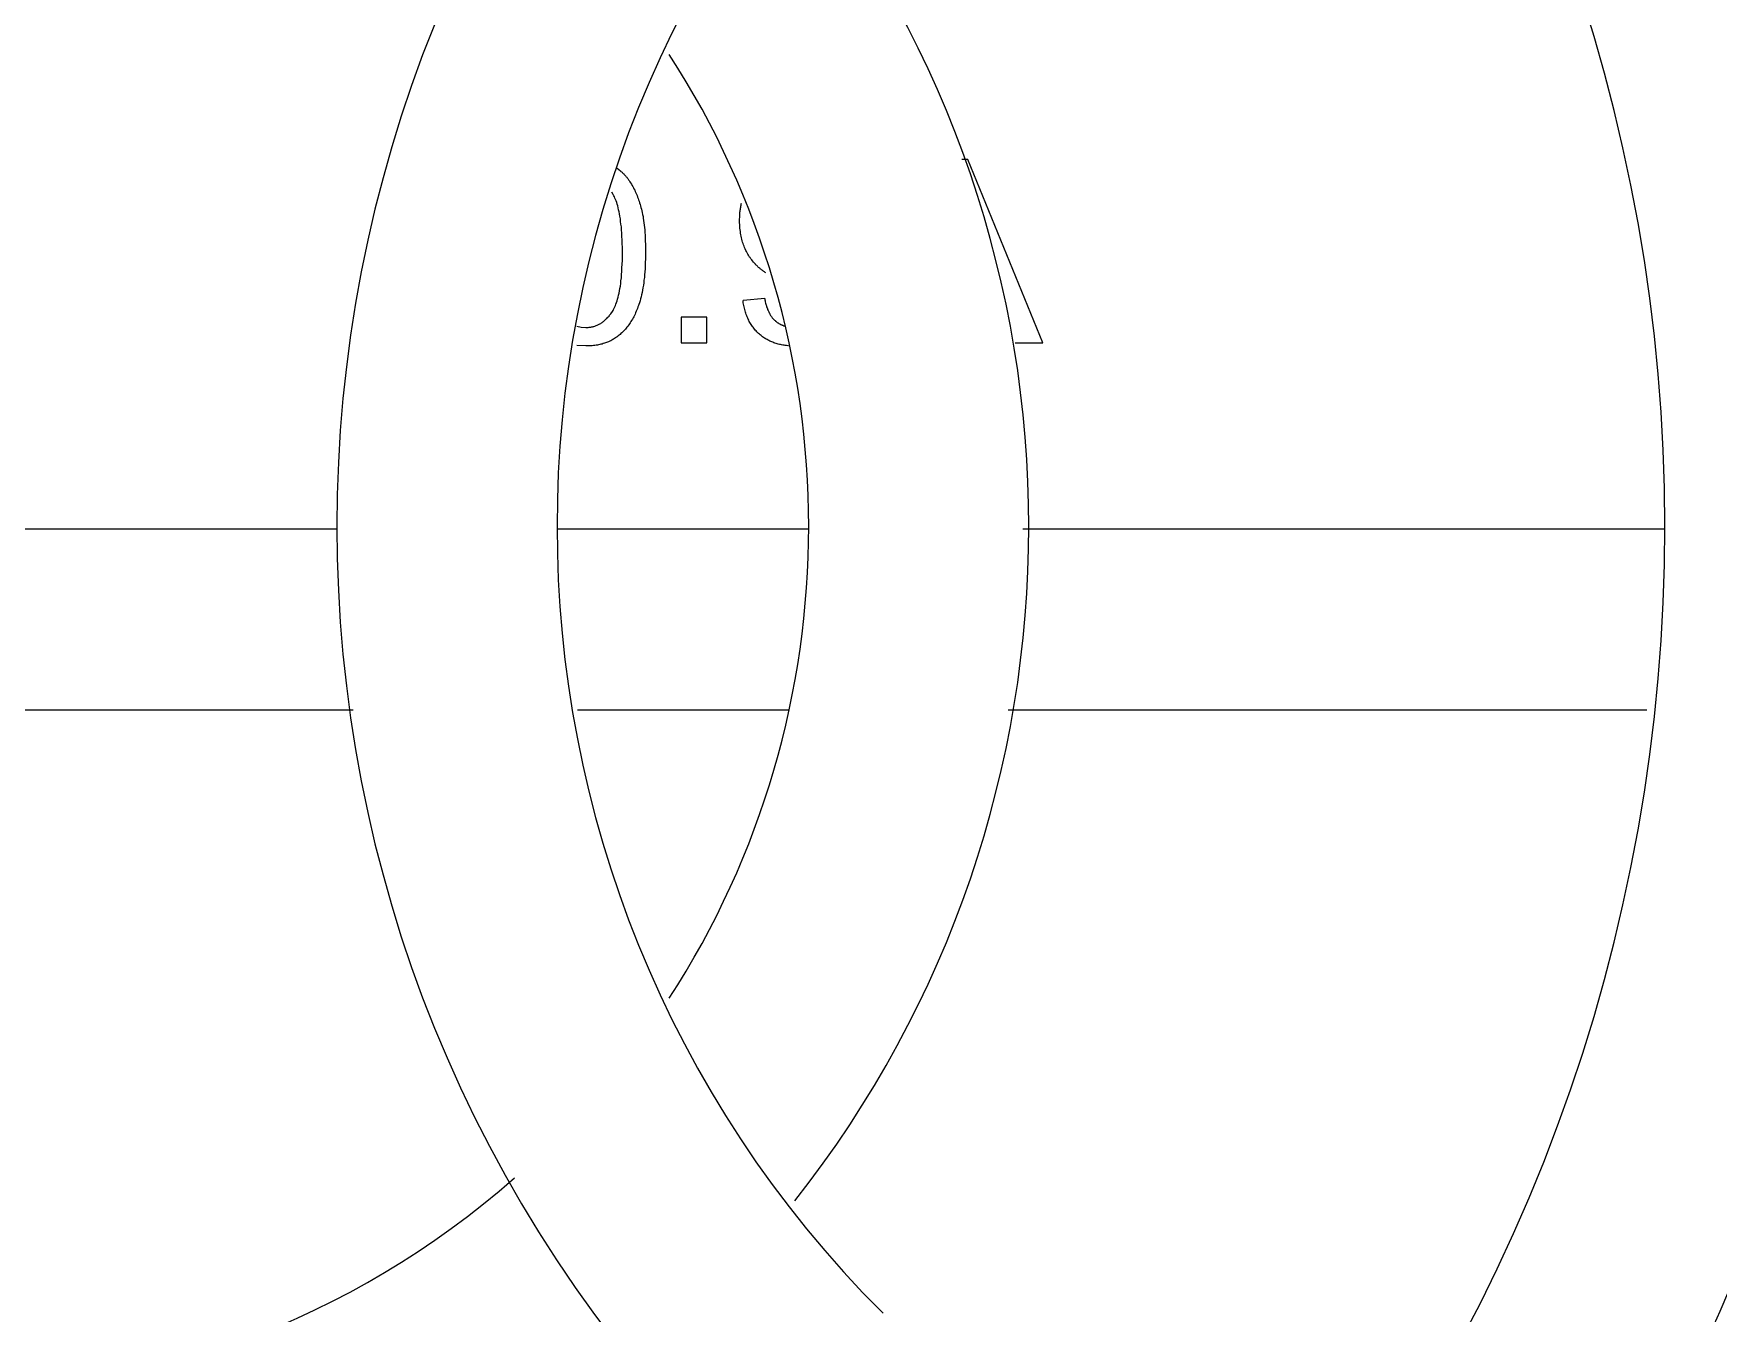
# Model space of a CAD drawing. Header units: millimetres. Extents: x -3 to 101, y -1 to 128.
# Drawn here: x 25.366 to 26.744, y 38.057 to 39.103 of the extents above; entities that cross this region are included whole.
import ezdxf

# ---------------------------------------------------------------- set-up
doc = ezdxf.new("R2010")
doc.units = ezdxf.units.MM

msp = doc.modelspace()

# ---------------------------------------------------------------- linework, layer by layer
for p, q in [((25.8435, 38.9928), (25.846, 38.9907)), ((26.13, 39), (26.1253, 39)), ((26.1914, 38.85), (26.13, 39)), ((25.8401, 38.9713), (25.8389, 38.9732)), ((25.964, 38.8863), (25.9463, 38.8847)), ((25.8956, 38.871), (25.8956, 38.85)), ((25.9166, 38.871), (25.8956, 38.871)), ((25.9166, 38.85), (25.9166, 38.871)), ((25.8103, 38.8637), (25.8139, 38.8629)), ((25.8139, 38.8629), (25.8177, 38.8626)), ((25.8177, 38.8475), (25.8104, 38.8479)), ((25.8956, 38.85), (25.9166, 38.85)), ((26.1688, 38.85), (26.1914, 38.85)), ((24.9589, 38.6981), (25.6144, 38.6981)), ((25.7944, 38.6981), (25.9998, 38.6981)), ((26.1751, 38.6981), (26.6998, 38.6981)), ((24.9526, 38.55), (25.6274, 38.55)), ((25.8109, 38.55), (25.9831, 38.55)), ((26.163, 38.55), (26.6852, 38.55))]:
    msp.add_line(p, q)
for points in [[(25.846, 38.9907), (25.8465, 38.9903), (25.847, 38.9899), (25.8474, 38.9895), (25.8478, 38.9891), (25.8483, 38.9886), (25.8487, 38.9882), (25.8491, 38.9878), (25.8496, 38.9873), (25.85, 38.9868), (25.8504, 38.9864), (25.8508, 38.9859), (25.8512, 38.9854), (25.8516, 38.9849), (25.852, 38.9844), (25.8524, 38.9838), (25.8527, 38.9833), (25.8531, 38.9828), (25.8535, 38.9822), (25.8538, 38.9817)], [(25.8538, 38.9817), (25.8544, 38.9808), (25.855, 38.9798), (25.8555, 38.9789), (25.8561, 38.9779), (25.8566, 38.9769), (25.8571, 38.9759), (25.8577, 38.9748), (25.8582, 38.9738), (25.8586, 38.9727), (25.8591, 38.9716), (25.8596, 38.9705), (25.86, 38.9693), (25.8605, 38.9682), (25.8609, 38.967), (25.8613, 38.9658), (25.8617, 38.9646), (25.8621, 38.9633), (25.8625, 38.962), (25.8628, 38.9607), (25.8632, 38.9594)], [(25.8476, 38.924), (25.8476, 38.9247), (25.8476, 38.928), (25.8475, 38.9312), (25.8475, 38.9342), (25.8473, 38.9371), (25.8472, 38.9398), (25.847, 38.9424), (25.8468, 38.9449), (25.8465, 38.9472), (25.8462, 38.9494), (25.846, 38.9516), (25.8456, 38.9536), (25.8453, 38.9555), (25.845, 38.9572), (25.8446, 38.9589), (25.8442, 38.9605), (25.8438, 38.9621), (25.8434, 38.9635), (25.843, 38.9648), (25.8425, 38.9661), (25.8421, 38.9673), (25.8416, 38.9684), (25.8411, 38.9694), (25.8406, 38.9704), (25.8401, 38.9713)], [(25.8632, 38.9594), (25.8635, 38.958), (25.8638, 38.9566), (25.8642, 38.9551), (25.8645, 38.9535), (25.8647, 38.9519), (25.865, 38.9501), (25.8652, 38.9483), (25.8655, 38.9464), (25.8657, 38.9445), (25.8659, 38.9424), (25.866, 38.9402), (25.8662, 38.938), (25.8663, 38.9357), (25.8664, 38.9332), (25.8665, 38.9307), (25.8665, 38.928), (25.8666, 38.9252), (25.8666, 38.924)], [(25.9435, 38.95), (25.9435, 38.9506), (25.9435, 38.9516), (25.9436, 38.9525), (25.9436, 38.9534), (25.9436, 38.9543), (25.9437, 38.9552), (25.9438, 38.9561), (25.9438, 38.9569), (25.9439, 38.9578), (25.944, 38.9586), (25.9441, 38.9595), (25.9443, 38.9603), (25.9444, 38.9611), (25.9445, 38.9619), (25.9447, 38.9627), (25.9448, 38.9635), (25.945, 38.9643)], [(25.9564, 38.9144), (25.9556, 38.9152), (25.9548, 38.9161), (25.9541, 38.917), (25.9534, 38.9179), (25.9527, 38.9188), (25.952, 38.9198), (25.9517, 38.9202), (25.9514, 38.9207), (25.9508, 38.9217), (25.9502, 38.9227), (25.9496, 38.9237), (25.9491, 38.9247), (25.9485, 38.9257), (25.948, 38.9268), (25.9476, 38.9279), (25.9471, 38.929), (25.9467, 38.9301), (25.9463, 38.9312), (25.9459, 38.9324), (25.9456, 38.9336), (25.9453, 38.9348), (25.945, 38.936), (25.9447, 38.9373), (25.9445, 38.9385), (25.9443, 38.9398), (25.9441, 38.9412), (25.9439, 38.9425), (25.9438, 38.9439), (25.9437, 38.9453), (25.9436, 38.9467), (25.9435, 38.9482), (25.9435, 38.9497), (25.9435, 38.95)], [(25.8389, 38.8749), (25.8395, 38.8757), (25.84, 38.8765), (25.8405, 38.8774), (25.841, 38.8784), (25.8415, 38.8794), (25.842, 38.8805), (25.8424, 38.8817), (25.8429, 38.883), (25.8433, 38.8844), (25.8437, 38.8858), (25.8442, 38.8873), (25.8446, 38.889), (25.8449, 38.8907), (25.8453, 38.8925), (25.8456, 38.8944), (25.846, 38.8965), (25.8463, 38.8987), (25.8465, 38.9009), (25.8468, 38.9033), (25.847, 38.9059), (25.8472, 38.9085), (25.8473, 38.9113), (25.8475, 38.9143), (25.8476, 38.9173), (25.8476, 38.9206), (25.8476, 38.924)], [(25.8666, 38.924), (25.8666, 38.9214), (25.8665, 38.9186), (25.8664, 38.9159), (25.8663, 38.9132), (25.8662, 38.9107), (25.866, 38.9082), (25.8658, 38.9058), (25.8656, 38.9035), (25.8653, 38.9013), (25.8651, 38.8991), (25.8648, 38.8971), (25.8644, 38.895), (25.8641, 38.8931), (25.8637, 38.8912), (25.8633, 38.8894), (25.8629, 38.8877), (25.8625, 38.886), (25.8621, 38.8844), (25.8616, 38.8828), (25.8611, 38.8813)], [(25.965, 38.9073), (25.9644, 38.9076), (25.9639, 38.908), (25.9634, 38.9083), (25.9629, 38.9087), (25.9624, 38.909), (25.9619, 38.9094), (25.9614, 38.9098), (25.9609, 38.9102), (25.9604, 38.9106), (25.96, 38.911), (25.9595, 38.9114), (25.959, 38.9118), (25.9585, 38.9123), (25.958, 38.9127), (25.9576, 38.9132), (25.9571, 38.9137), (25.9566, 38.9142), (25.9564, 38.9144)], [(25.9597, 38.8571), (25.9589, 38.8578), (25.9582, 38.8585), (25.9576, 38.8591), (25.9569, 38.8598), (25.9563, 38.8605), (25.9557, 38.8613), (25.9551, 38.862), (25.9545, 38.8628), (25.9539, 38.8635), (25.9534, 38.8643), (25.9528, 38.8651), (25.9523, 38.8659), (25.9518, 38.8668), (25.9514, 38.8676), (25.9509, 38.8685), (25.9505, 38.8694), (25.9501, 38.8703), (25.9497, 38.8712), (25.9493, 38.8722), (25.9489, 38.8732), (25.9486, 38.8742), (25.9483, 38.8752), (25.9479, 38.8762), (25.9477, 38.8773), (25.9474, 38.8784), (25.9471, 38.8795), (25.9469, 38.8806), (25.9467, 38.8818), (25.9465, 38.8829), (25.9463, 38.8841), (25.9463, 38.8847)], [(25.964, 38.8863), (25.964, 38.8863), (25.9642, 38.8853), (25.9643, 38.8844), (25.9645, 38.8835), (25.9647, 38.8826), (25.9649, 38.8818), (25.9652, 38.881), (25.9654, 38.8802), (25.9656, 38.8794), (25.9659, 38.8787), (25.9662, 38.878), (25.9664, 38.8773), (25.9667, 38.8766), (25.967, 38.876), (25.9673, 38.8754), (25.9676, 38.8747), (25.9679, 38.8742), (25.9682, 38.8736), (25.9685, 38.873), (25.9688, 38.8725), (25.9692, 38.872), (25.9695, 38.8715), (25.9699, 38.871), (25.9702, 38.8706), (25.9706, 38.8701), (25.971, 38.8697), (25.9713, 38.8693), (25.9717, 38.8689), (25.9721, 38.8685), (25.9725, 38.8682)], [(25.8177, 38.8626), (25.8184, 38.8626), (25.8191, 38.8626), (25.8198, 38.8627), (25.8204, 38.8628), (25.8211, 38.8628), (25.8218, 38.8629), (25.8224, 38.8631), (25.8231, 38.8632), (25.8237, 38.8634), (25.8244, 38.8635), (25.825, 38.8637), (25.8256, 38.864), (25.8263, 38.8642), (25.8269, 38.8645), (25.8275, 38.8647), (25.8281, 38.865), (25.8287, 38.8653), (25.8293, 38.8657), (25.8299, 38.866), (25.8305, 38.8664), (25.8311, 38.8668), (25.8316, 38.8672), (25.8322, 38.8676), (25.8328, 38.8681), (25.8334, 38.8686), (25.8339, 38.8691), (25.8345, 38.8696), (25.835, 38.8701), (25.8356, 38.8707), (25.8361, 38.8713), (25.8367, 38.8719), (25.8372, 38.8726), (25.8377, 38.8732), (25.8383, 38.8739), (25.8388, 38.8747), (25.8389, 38.8749)], [(25.8611, 38.8813), (25.8609, 38.8807), (25.8604, 38.8795), (25.86, 38.8782), (25.8595, 38.877), (25.859, 38.8759), (25.8585, 38.8747), (25.858, 38.8736), (25.8575, 38.8725), (25.8569, 38.8714), (25.8564, 38.8704), (25.8558, 38.8694), (25.8552, 38.8684), (25.8546, 38.8674), (25.854, 38.8665), (25.8534, 38.8656), (25.8528, 38.8647), (25.8521, 38.8638), (25.8514, 38.863), (25.8508, 38.8621), (25.8501, 38.8613), (25.8494, 38.8605), (25.8487, 38.8598), (25.8479, 38.859), (25.8472, 38.8583), (25.8464, 38.8576), (25.8457, 38.8569), (25.8449, 38.8563)], [(25.8449, 38.8563), (25.8442, 38.8557), (25.8435, 38.8551), (25.8427, 38.8546), (25.842, 38.8541), (25.8412, 38.8536), (25.8405, 38.8531), (25.8397, 38.8527), (25.8389, 38.8522), (25.8381, 38.8518), (25.8373, 38.8514), (25.8364, 38.851), (25.8356, 38.8507), (25.8347, 38.8503), (25.8338, 38.85), (25.8329, 38.8497), (25.832, 38.8494), (25.8311, 38.8491), (25.8301, 38.8489), (25.8292, 38.8487), (25.8282, 38.8485), (25.8272, 38.8483), (25.8262, 38.8481), (25.8251, 38.8479), (25.8241, 38.8478), (25.823, 38.8477), (25.8219, 38.8476), (25.8208, 38.8475), (25.8196, 38.8475), (25.8184, 38.8475), (25.8177, 38.8475)], [(25.9834, 38.8477), (25.9828, 38.8477), (25.9818, 38.8478), (25.9808, 38.8479), (25.9798, 38.8481), (25.9788, 38.8482), (25.9778, 38.8484), (25.9769, 38.8486), (25.976, 38.8488), (25.975, 38.8491), (25.9741, 38.8493), (25.9733, 38.8496), (25.9724, 38.8499), (25.9715, 38.8502), (25.9707, 38.8505), (25.9699, 38.8508), (25.9691, 38.8511), (25.9683, 38.8515), (25.9675, 38.8519), (25.9667, 38.8523), (25.9659, 38.8527), (25.9652, 38.8531), (25.9645, 38.8536), (25.9637, 38.854), (25.963, 38.8545), (25.9623, 38.855), (25.9616, 38.8555), (25.961, 38.856), (25.9603, 38.8566), (25.9597, 38.8571)], [(25.9725, 38.8682), (25.9728, 38.8679), (25.9731, 38.8677), (25.9734, 38.8674), (25.9737, 38.8672), (25.974, 38.867), (25.9743, 38.8667), (25.9747, 38.8665), (25.975, 38.8663), (25.9753, 38.8661), (25.9756, 38.8659), (25.976, 38.8657), (25.9763, 38.8655), (25.9766, 38.8653), (25.977, 38.8652), (25.9773, 38.865), (25.9777, 38.8648), (25.978, 38.8647), (25.9784, 38.8645), (25.9788, 38.8644), (25.9791, 38.8642), (25.9795, 38.8641), (25.9799, 38.864), (25.9801, 38.8639)]]:
    msp.add_lwpolyline(points)
for centre, radius, start, end in [((25.29, 38.7), 1.59, 318.2569, 41.7431), ((25.29, 38.7), 1.41, 318.6808, 41.3192), ((26.7042, 38.7), 1.09, 135, 225), ((26.7042, 38.7), 0.91, 135, 225), ((25.29, 38.7), 0.89, 321.72, 38.28), ((25.29, 38.7), 0.71, 327.0841, 32.9159), ((25.29, 38.7), 0.71, 228.599, 311.401)]:
    msp.add_arc(centre, radius, start, end)

doc.saveas('drawing.dxf')
